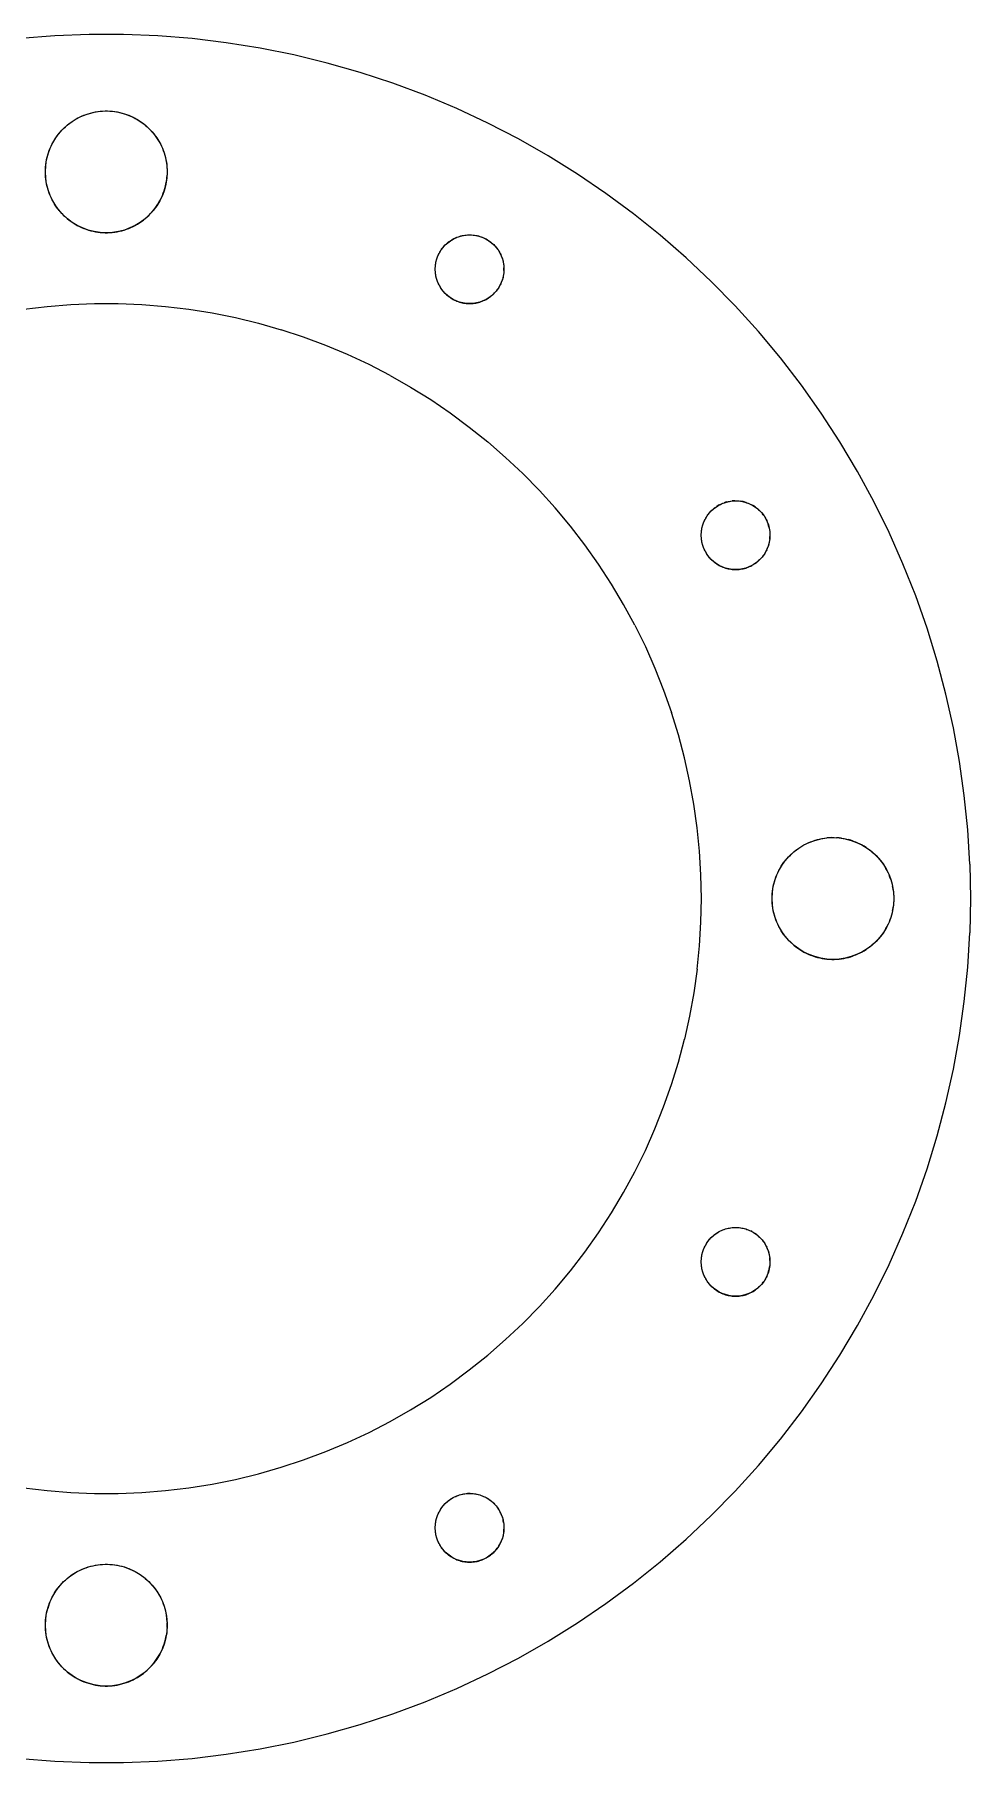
# Model space of a CAD drawing. Header units: millimetres. Extents: x -65 to 204, y -204 to 44.
# Drawn here: x -3.7 to 44, y -44 to 44 of the extents above; entities that cross this region are included whole.
import ezdxf

# ---------------------------------------------------------------- set-up
doc = ezdxf.new("R2010")
doc.units = ezdxf.units.MM
doc.layers.add('TOP_XY', color=7, linetype='Continuous')

msp = doc.modelspace()

# ---------------------------------------------------------------- linework, layer by layer
for centre, radius in [((0, 37), 3.1), ((18.5, 32.043), 1.75), ((32.043, 18.5), 1.75), ((37, 0), 3.1), ((32.043, -18.5), 1.75), ((18.5, -32.043), 1.75), ((0, -37), 3.1)]:
    msp.add_circle(centre, radius)
at = {"layer": 'TOP_XY'}
for p, q in [((-0.875, 43.991), (-2.623, 43.922)), ((0.875, 43.991), (-0.875, 43.991)), ((2.623, 43.922), (0.875, 43.991)), ((-2.623, 43.922), (-4.367, 43.783)), ((4.367, 43.783), (2.623, 43.922)), ((6.104, 43.574), (4.367, 43.783)), ((7.832, 43.297), (6.104, 43.574)), ((9.547, 42.952), (7.832, 43.297)), ((11.247, 42.538), (9.547, 42.952)), ((12.929, 42.057), (11.247, 42.538)), ((14.591, 41.51), (12.929, 42.057)), ((16.23, 40.897), (14.591, 41.51)), ((17.843, 40.22), (16.23, 40.897)), ((-1.792, 39.53), (-1.69, 39.599)), ((-1.69, 39.599), (-1.585, 39.664)), ((-1.585, 39.664), (-1.478, 39.725)), ((-1.478, 39.725), (-1.369, 39.781)), ((-1.369, 39.781), (-1.257, 39.834)), ((-1.257, 39.834), (-1.143, 39.881)), ((-1.143, 39.881), (-1.028, 39.925)), ((-1.028, 39.925), (-0.911, 39.963)), ((-0.911, 39.963), (-0.792, 39.997)), ((-0.792, 39.997), (-0.673, 40.026)), ((-0.673, 40.026), (-0.552, 40.05)), ((-0.552, 40.05), (-0.43, 40.07)), ((-0.43, 40.07), (-0.308, 40.085)), ((-0.308, 40.085), (-0.185, 40.094)), ((-0.185, 40.094), (-0.062, 40.099)), ((-0.062, 40.099), (0.062, 40.099)), ((0.062, 40.099), (0.185, 40.094)), ((0.185, 40.094), (0.308, 40.085)), ((0.308, 40.085), (0.43, 40.07)), ((0.43, 40.07), (0.552, 40.05)), ((0.552, 40.05), (0.673, 40.026)), ((0.673, 40.026), (0.792, 39.997)), ((0.792, 39.997), (0.911, 39.963)), ((0.911, 39.963), (1.028, 39.925)), ((1.028, 39.925), (1.143, 39.881)), ((1.143, 39.881), (1.257, 39.834)), ((1.257, 39.834), (1.369, 39.781)), ((1.369, 39.781), (1.478, 39.725)), ((1.478, 39.725), (1.585, 39.664)), ((1.585, 39.664), (1.69, 39.599)), ((1.69, 39.599), (1.792, 39.53)), ((19.428, 39.479), (17.843, 40.22)), ((-2.632, 38.638), (-2.565, 38.741)), ((-2.565, 38.741), (-2.493, 38.842)), ((-2.493, 38.842), (-2.418, 38.94)), ((-2.418, 38.94), (-2.339, 39.034)), ((-2.339, 39.034), (-2.256, 39.126)), ((-2.256, 39.126), (-2.17, 39.214)), ((-2.17, 39.214), (-2.08, 39.298)), ((-2.08, 39.298), (-1.987, 39.379)), ((-1.987, 39.379), (-1.891, 39.456)), ((-1.891, 39.456), (-1.792, 39.53)), ((1.792, 39.53), (1.891, 39.456)), ((1.891, 39.456), (1.987, 39.379)), ((1.987, 39.379), (2.08, 39.298)), ((2.08, 39.298), (2.17, 39.214)), ((2.17, 39.214), (2.256, 39.126)), ((2.256, 39.126), (2.339, 39.034)), ((2.339, 39.034), (2.418, 38.94)), ((2.418, 38.94), (2.493, 38.842)), ((2.493, 38.842), (2.565, 38.741)), ((2.565, 38.741), (2.632, 38.638)), ((20.982, 38.675), (19.428, 39.479)), ((-3.012, 37.733), (-2.981, 37.852)), ((-2.981, 37.852), (-2.944, 37.97)), ((-2.944, 37.97), (-2.904, 38.086)), ((-2.904, 38.086), (-2.858, 38.201)), ((-2.858, 38.201), (-2.808, 38.313)), ((-2.808, 38.313), (-2.754, 38.424)), ((-2.754, 38.424), (-2.695, 38.532)), ((-2.695, 38.532), (-2.632, 38.638)), ((2.632, 38.638), (2.695, 38.532)), ((2.695, 38.532), (2.754, 38.424)), ((2.754, 38.424), (2.808, 38.313)), ((2.808, 38.313), (2.858, 38.201)), ((2.858, 38.201), (2.904, 38.086)), ((2.904, 38.086), (2.944, 37.97)), ((2.944, 37.97), (2.981, 37.852)), ((2.981, 37.852), (3.012, 37.733)), ((22.503, 37.81), (20.982, 38.675)), ((-3.1, 37), (-3.098, 37.123)), ((-3.098, 36.877), (-3.1, 37)), ((-3.098, 37.123), (-3.09, 37.246)), ((-3.09, 37.246), (-3.078, 37.369)), ((-3.078, 37.369), (-3.061, 37.491)), ((-3.061, 37.491), (-3.039, 37.612)), ((-3.039, 37.612), (-3.012, 37.733)), ((3.012, 37.733), (3.039, 37.612)), ((3.039, 37.612), (3.061, 37.491)), ((3.061, 37.491), (3.078, 37.369)), ((3.078, 37.369), (3.09, 37.246)), ((3.09, 37.246), (3.098, 37.123)), ((3.098, 37.123), (3.1, 37)), ((3.1, 37), (3.098, 36.877)), ((23.989, 36.886), (22.503, 37.81)), ((-3.09, 36.754), (-3.098, 36.877)), ((-3.078, 36.631), (-3.09, 36.754)), ((-3.061, 36.509), (-3.078, 36.631)), ((-3.039, 36.388), (-3.061, 36.509)), ((-3.012, 36.267), (-3.039, 36.388)), ((-2.981, 36.148), (-3.012, 36.267)), ((-2.944, 36.03), (-2.981, 36.148)), ((2.944, 36.03), (2.981, 36.148)), ((2.981, 36.148), (3.012, 36.267)), ((3.012, 36.267), (3.039, 36.388)), ((3.039, 36.388), (3.061, 36.509)), ((3.061, 36.509), (3.078, 36.631)), ((3.078, 36.631), (3.09, 36.754)), ((3.098, 36.877), (3.09, 36.754)), ((25.436, 35.903), (23.989, 36.886)), ((-2.904, 35.914), (-2.944, 36.03)), ((-2.858, 35.799), (-2.904, 35.914)), ((-2.808, 35.687), (-2.858, 35.799)), ((-2.754, 35.576), (-2.808, 35.687)), ((-2.695, 35.468), (-2.754, 35.576)), ((-2.632, 35.362), (-2.695, 35.468)), ((-2.565, 35.259), (-2.632, 35.362)), ((-2.493, 35.158), (-2.565, 35.259)), ((2.493, 35.158), (2.565, 35.259)), ((2.565, 35.259), (2.632, 35.362)), ((2.632, 35.362), (2.695, 35.468)), ((2.695, 35.468), (2.754, 35.576)), ((2.754, 35.576), (2.808, 35.687)), ((2.808, 35.687), (2.858, 35.799)), ((2.858, 35.799), (2.904, 35.914)), ((2.904, 35.914), (2.944, 36.03)), ((26.843, 34.863), (25.436, 35.903)), ((-2.418, 35.06), (-2.493, 35.158)), ((-2.339, 34.966), (-2.418, 35.06)), ((-2.256, 34.874), (-2.339, 34.966)), ((-2.256, 34.874), (-2.17, 34.786)), ((-2.17, 34.786), (-2.08, 34.702)), ((-2.08, 34.702), (-1.987, 34.621)), ((-1.987, 34.621), (-1.891, 34.544)), ((-1.891, 34.544), (-1.792, 34.47)), ((-1.792, 34.47), (-1.69, 34.401)), ((-1.69, 34.401), (-1.585, 34.336)), ((-1.585, 34.336), (-1.478, 34.275)), ((1.478, 34.275), (1.585, 34.336)), ((1.585, 34.336), (1.69, 34.401)), ((1.69, 34.401), (1.792, 34.47)), ((1.792, 34.47), (1.891, 34.544)), ((1.891, 34.544), (1.987, 34.621)), ((1.987, 34.621), (2.08, 34.702)), ((2.08, 34.702), (2.17, 34.786)), ((2.17, 34.786), (2.256, 34.874)), ((2.256, 34.874), (2.339, 34.966)), ((2.339, 34.966), (2.418, 35.06)), ((2.418, 35.06), (2.493, 35.158)), ((28.208, 33.768), (26.843, 34.863)), ((-1.478, 34.275), (-1.369, 34.219)), ((-1.369, 34.219), (-1.257, 34.166)), ((-1.257, 34.166), (-1.143, 34.119)), ((-1.143, 34.119), (-1.028, 34.075)), ((-1.028, 34.075), (-0.911, 34.037)), ((-0.911, 34.037), (-0.792, 34.003)), ((-0.792, 34.003), (-0.673, 33.974)), ((-0.673, 33.974), (-0.552, 33.95)), ((-0.552, 33.95), (-0.43, 33.93)), ((-0.43, 33.93), (-0.308, 33.915)), ((-0.308, 33.915), (-0.185, 33.906)), ((-0.185, 33.906), (-0.062, 33.901)), ((-0.062, 33.901), (0.062, 33.901)), ((0.062, 33.901), (0.185, 33.906)), ((0.185, 33.906), (0.308, 33.915)), ((0.308, 33.915), (0.43, 33.93)), ((0.43, 33.93), (0.552, 33.95)), ((0.552, 33.95), (0.673, 33.974)), ((0.673, 33.974), (0.792, 34.003)), ((0.792, 34.003), (0.911, 34.037)), ((0.911, 34.037), (1.028, 34.075)), ((1.028, 34.075), (1.143, 34.119)), ((1.143, 34.119), (1.257, 34.166)), ((1.257, 34.166), (1.369, 34.219)), ((1.369, 34.219), (1.478, 34.275)), ((17.432, 33.43), (17.488, 33.471)), ((17.488, 33.471), (17.546, 33.51)), ((17.546, 33.51), (17.605, 33.547)), ((17.605, 33.547), (17.665, 33.581)), ((17.665, 33.581), (17.727, 33.613)), ((17.727, 33.613), (17.79, 33.643)), ((17.79, 33.643), (17.854, 33.67)), ((17.854, 33.67), (17.92, 33.694)), ((17.92, 33.694), (17.986, 33.716)), ((17.986, 33.716), (18.053, 33.735)), ((18.053, 33.735), (18.12, 33.751)), ((18.12, 33.751), (18.189, 33.765)), ((18.189, 33.765), (18.257, 33.776)), ((18.257, 33.776), (18.326, 33.784)), ((18.326, 33.784), (18.396, 33.79)), ((18.396, 33.79), (18.465, 33.793)), ((18.465, 33.793), (18.535, 33.793)), ((18.535, 33.793), (18.604, 33.79)), ((18.604, 33.79), (18.674, 33.784)), ((18.674, 33.784), (18.743, 33.776)), ((18.743, 33.776), (18.811, 33.765)), ((18.811, 33.765), (18.88, 33.751)), ((18.88, 33.751), (18.947, 33.735)), ((18.947, 33.735), (19.014, 33.716)), ((19.014, 33.716), (19.08, 33.694)), ((19.08, 33.694), (19.146, 33.67)), ((19.146, 33.67), (19.21, 33.643)), ((19.21, 33.643), (19.273, 33.613)), ((19.273, 33.613), (19.335, 33.581)), ((19.335, 33.581), (19.395, 33.547)), ((19.395, 33.547), (19.454, 33.51)), ((19.454, 33.51), (19.512, 33.471)), ((19.512, 33.471), (19.568, 33.43)), ((29.528, 32.62), (28.208, 33.768)), ((16.817, 32.524), (16.838, 32.59)), ((16.838, 32.59), (16.861, 32.656)), ((16.861, 32.656), (16.887, 32.721)), ((16.887, 32.721), (16.915, 32.784)), ((16.915, 32.784), (16.946, 32.847)), ((16.946, 32.847), (16.979, 32.908)), ((16.979, 32.908), (17.014, 32.968)), ((17.014, 32.968), (17.052, 33.026)), ((17.052, 33.026), (17.092, 33.083)), ((17.092, 33.083), (17.135, 33.138)), ((17.135, 33.138), (17.18, 33.191)), ((17.18, 33.191), (17.226, 33.243)), ((17.226, 33.243), (17.275, 33.293)), ((17.275, 33.293), (17.326, 33.34)), ((17.326, 33.34), (17.378, 33.386)), ((17.378, 33.386), (17.432, 33.43)), ((19.568, 33.43), (19.622, 33.386)), ((19.622, 33.386), (19.674, 33.34)), ((19.674, 33.34), (19.725, 33.293)), ((19.725, 33.293), (19.774, 33.243)), ((19.774, 33.243), (19.82, 33.191)), ((19.82, 33.191), (19.865, 33.138)), ((19.865, 33.138), (19.908, 33.083)), ((19.908, 33.083), (19.948, 33.026)), ((19.948, 33.026), (19.986, 32.968)), ((19.986, 32.968), (20.021, 32.908)), ((20.021, 32.908), (20.054, 32.847)), ((20.054, 32.847), (20.085, 32.784)), ((20.085, 32.784), (20.113, 32.721)), ((20.113, 32.721), (20.139, 32.656)), ((20.139, 32.656), (20.162, 32.59)), ((20.162, 32.59), (20.183, 32.524)), ((30.802, 31.42), (29.528, 32.62)), ((16.75, 32.043), (16.751, 32.113)), ((16.751, 31.973), (16.75, 32.043)), ((16.751, 32.113), (16.756, 32.182)), ((16.756, 31.904), (16.751, 31.973)), ((16.756, 32.182), (16.762, 32.251)), ((16.762, 31.835), (16.756, 31.904)), ((16.762, 32.251), (16.772, 32.32)), ((16.772, 31.766), (16.762, 31.835)), ((16.772, 32.32), (16.784, 32.389)), ((16.784, 31.697), (16.772, 31.766)), ((16.784, 32.389), (16.8, 32.457)), ((16.8, 31.629), (16.784, 31.697)), ((16.8, 32.457), (16.817, 32.524)), ((20.183, 32.524), (20.2, 32.457)), ((20.2, 32.457), (20.216, 32.389)), ((20.216, 31.697), (20.2, 31.629)), ((20.216, 32.389), (20.228, 32.32)), ((20.228, 31.766), (20.216, 31.697)), ((20.228, 32.32), (20.238, 32.251)), ((20.238, 31.835), (20.228, 31.766)), ((20.238, 32.251), (20.244, 32.182)), ((20.244, 31.904), (20.238, 31.835)), ((20.244, 32.182), (20.249, 32.113)), ((20.249, 31.973), (20.244, 31.904)), ((20.25, 32.043), (20.249, 32.113)), ((20.249, 31.973), (20.25, 32.043)), ((16.817, 31.562), (16.8, 31.629)), ((16.838, 31.496), (16.817, 31.562)), ((16.861, 31.43), (16.838, 31.496)), ((16.887, 31.365), (16.861, 31.43)), ((16.915, 31.302), (16.887, 31.365)), ((16.946, 31.239), (16.915, 31.302)), ((16.979, 31.178), (16.946, 31.239)), ((17.014, 31.118), (16.979, 31.178)), ((17.052, 31.06), (17.014, 31.118)), ((17.092, 31.003), (17.052, 31.06)), ((17.135, 30.948), (17.092, 31.003)), ((17.18, 30.895), (17.135, 30.948)), ((17.226, 30.843), (17.18, 30.895)), ((17.226, 30.843), (17.275, 30.793)), ((19.725, 30.793), (19.774, 30.843)), ((19.774, 30.843), (19.82, 30.895)), ((19.82, 30.895), (19.865, 30.948)), ((19.865, 30.948), (19.908, 31.003)), ((19.908, 31.003), (19.948, 31.06)), ((19.986, 31.118), (19.948, 31.06)), ((20.021, 31.178), (19.986, 31.118)), ((20.054, 31.239), (20.021, 31.178)), ((20.085, 31.302), (20.054, 31.239)), ((20.113, 31.365), (20.085, 31.302)), ((20.139, 31.43), (20.113, 31.365)), ((20.162, 31.496), (20.139, 31.43)), ((20.183, 31.562), (20.162, 31.496)), ((20.2, 31.629), (20.183, 31.562)), ((32.027, 30.171), (30.802, 31.42)), ((-4.204, 30.007), (-3.007, 30.15)), ((-3.007, 30.15), (-1.806, 30.246)), ((-1.806, 30.246), (-0.602, 30.294)), ((-0.602, 30.294), (0.602, 30.294)), ((0.602, 30.294), (1.806, 30.246)), ((1.806, 30.246), (3.007, 30.15)), ((3.007, 30.15), (4.204, 30.007)), ((4.204, 30.007), (5.393, 29.816)), ((17.275, 30.793), (17.326, 30.746)), ((17.326, 30.746), (17.378, 30.7)), ((17.378, 30.7), (17.432, 30.656)), ((17.432, 30.656), (17.488, 30.615)), ((17.488, 30.615), (17.546, 30.576)), ((17.546, 30.576), (17.605, 30.539)), ((17.605, 30.539), (17.665, 30.505)), ((17.665, 30.505), (17.727, 30.473)), ((17.727, 30.473), (17.79, 30.443)), ((17.79, 30.443), (17.854, 30.416)), ((17.854, 30.416), (17.92, 30.392)), ((17.92, 30.392), (17.986, 30.37)), ((17.986, 30.37), (18.053, 30.351)), ((18.053, 30.351), (18.12, 30.335)), ((18.12, 30.335), (18.189, 30.321)), ((18.189, 30.321), (18.257, 30.31)), ((18.257, 30.31), (18.326, 30.302)), ((18.326, 30.302), (18.396, 30.296)), ((18.396, 30.296), (18.465, 30.293)), ((18.465, 30.293), (18.535, 30.293)), ((18.535, 30.293), (18.604, 30.296)), ((18.604, 30.296), (18.674, 30.302)), ((18.674, 30.302), (18.743, 30.31)), ((18.743, 30.31), (18.811, 30.321)), ((18.811, 30.321), (18.88, 30.335)), ((18.88, 30.335), (18.947, 30.351)), ((18.947, 30.351), (19.014, 30.37)), ((19.014, 30.37), (19.08, 30.392)), ((19.08, 30.392), (19.146, 30.416)), ((19.146, 30.416), (19.21, 30.443)), ((19.21, 30.443), (19.273, 30.473)), ((19.273, 30.473), (19.335, 30.505)), ((19.335, 30.505), (19.395, 30.539)), ((19.395, 30.539), (19.454, 30.576)), ((19.454, 30.576), (19.512, 30.615)), ((19.512, 30.615), (19.568, 30.656)), ((19.568, 30.656), (19.622, 30.7)), ((19.622, 30.7), (19.674, 30.746)), ((19.674, 30.746), (19.725, 30.793)), ((33.201, 28.874), (32.027, 30.171)), ((5.393, 29.816), (6.574, 29.578)), ((6.574, 29.578), (7.745, 29.293)), ((7.745, 29.293), (8.904, 28.962)), ((10.048, 28.585), (8.904, 28.962)), ((11.177, 28.163), (10.048, 28.585)), ((12.287, 27.697), (11.177, 28.163)), ((34.323, 27.531), (33.201, 28.874)), ((13.379, 27.186), (12.287, 27.697)), ((35.39, 26.145), (34.323, 27.531)), ((14.449, 26.633), (13.379, 27.186)), ((14.449, 26.633), (15.496, 26.037)), ((15.496, 26.037), (16.519, 25.401)), ((36.401, 24.717), (35.39, 26.145)), ((16.519, 25.401), (17.516, 24.724)), ((17.516, 24.724), (18.485, 24.008)), ((37.355, 23.25), (36.401, 24.717)), ((18.485, 24.008), (19.425, 23.254)), ((19.425, 23.254), (20.334, 22.463)), ((38.25, 21.747), (37.355, 23.25)), ((20.334, 22.463), (21.211, 21.637)), ((22.055, 20.777), (21.211, 21.637)), ((39.084, 20.209), (38.25, 21.747)), ((22.863, 19.884), (22.055, 20.777)), ((31.8, 20.233), (31.869, 20.241)), ((31.939, 20.247), (31.869, 20.241)), ((32.008, 20.25), (31.939, 20.247)), ((32.008, 20.25), (32.078, 20.25)), ((32.078, 20.25), (32.147, 20.247)), ((32.147, 20.247), (32.217, 20.241)), ((32.217, 20.241), (32.286, 20.233)), ((23.636, 18.959), (22.863, 19.884)), ((30.488, 19.304), (30.522, 19.365)), ((30.522, 19.365), (30.557, 19.425)), ((30.557, 19.425), (30.595, 19.483)), ((30.595, 19.483), (30.635, 19.54)), ((30.635, 19.54), (30.678, 19.595)), ((30.678, 19.595), (30.722, 19.648)), ((30.722, 19.648), (30.769, 19.7)), ((30.769, 19.7), (30.818, 19.75)), ((30.818, 19.75), (30.869, 19.797)), ((30.869, 19.797), (30.921, 19.843)), ((30.921, 19.843), (30.975, 19.887)), ((30.975, 19.887), (31.031, 19.928)), ((31.031, 19.928), (31.089, 19.967)), ((31.148, 20.004), (31.089, 19.967)), ((31.208, 20.038), (31.148, 20.004)), ((31.208, 20.038), (31.27, 20.07)), ((31.27, 20.07), (31.333, 20.1)), ((31.333, 20.1), (31.397, 20.127)), ((31.397, 20.127), (31.463, 20.151)), ((31.529, 20.173), (31.463, 20.151)), ((31.596, 20.192), (31.529, 20.173)), ((31.596, 20.192), (31.663, 20.208)), ((31.663, 20.208), (31.731, 20.222)), ((31.731, 20.222), (31.8, 20.233)), ((32.354, 20.222), (32.286, 20.233)), ((32.423, 20.208), (32.354, 20.222)), ((32.49, 20.192), (32.423, 20.208)), ((32.49, 20.192), (32.557, 20.173)), ((32.557, 20.173), (32.623, 20.151)), ((32.623, 20.151), (32.688, 20.127)), ((32.688, 20.127), (32.753, 20.1)), ((32.753, 20.1), (32.816, 20.07)), ((32.816, 20.07), (32.877, 20.038)), ((32.877, 20.038), (32.938, 20.004)), ((32.997, 19.967), (32.938, 20.004)), ((33.055, 19.928), (32.997, 19.967)), ((33.055, 19.928), (33.111, 19.887)), ((33.111, 19.887), (33.165, 19.843)), ((33.165, 19.843), (33.217, 19.797)), ((33.217, 19.797), (33.268, 19.75)), ((33.268, 19.75), (33.317, 19.7)), ((33.317, 19.7), (33.363, 19.648)), ((33.363, 19.648), (33.408, 19.595)), ((33.45, 19.54), (33.408, 19.595)), ((33.491, 19.483), (33.45, 19.54)), ((33.491, 19.483), (33.529, 19.425)), ((33.529, 19.425), (33.564, 19.365)), ((33.564, 19.365), (33.597, 19.304)), ((39.857, 18.639), (39.084, 20.209)), ((24.371, 18.004), (23.636, 18.959)), ((30.293, 18.5), (30.294, 18.57)), ((30.294, 18.43), (30.293, 18.5)), ((30.294, 18.57), (30.298, 18.639)), ((30.298, 18.639), (30.305, 18.708)), ((30.305, 18.708), (30.315, 18.777)), ((30.315, 18.777), (30.327, 18.846)), ((30.327, 18.846), (30.343, 18.914)), ((30.343, 18.914), (30.36, 18.981)), ((30.36, 18.981), (30.381, 19.047)), ((30.381, 19.047), (30.404, 19.113)), ((30.404, 19.113), (30.43, 19.178)), ((30.43, 19.178), (30.458, 19.241)), ((30.458, 19.241), (30.488, 19.304)), ((33.597, 19.304), (33.628, 19.241)), ((33.628, 19.241), (33.656, 19.178)), ((33.656, 19.178), (33.682, 19.113)), ((33.682, 19.113), (33.705, 19.047)), ((33.726, 18.981), (33.705, 19.047)), ((33.743, 18.914), (33.726, 18.981)), ((33.743, 18.914), (33.758, 18.846)), ((33.758, 18.846), (33.771, 18.777)), ((33.771, 18.777), (33.781, 18.708)), ((33.781, 18.708), (33.787, 18.639)), ((33.787, 18.639), (33.792, 18.57)), ((33.792, 18.57), (33.793, 18.5)), ((33.793, 18.5), (33.792, 18.43)), ((40.566, 17.04), (39.857, 18.639)), ((25.067, 17.021), (24.371, 18.004)), ((30.298, 18.361), (30.294, 18.43)), ((30.305, 18.292), (30.298, 18.361)), ((30.315, 18.223), (30.305, 18.292)), ((30.327, 18.154), (30.315, 18.223)), ((30.343, 18.086), (30.327, 18.154)), ((30.36, 18.019), (30.343, 18.086)), ((30.381, 17.953), (30.36, 18.019)), ((30.404, 17.887), (30.381, 17.953)), ((30.43, 17.822), (30.404, 17.887)), ((30.458, 17.759), (30.43, 17.822)), ((30.488, 17.696), (30.458, 17.759)), ((30.522, 17.635), (30.488, 17.696)), ((30.557, 17.575), (30.522, 17.635)), ((33.564, 17.635), (33.529, 17.575)), ((33.597, 17.696), (33.564, 17.635)), ((33.628, 17.759), (33.597, 17.696)), ((33.628, 17.759), (33.656, 17.822)), ((33.656, 17.822), (33.682, 17.887)), ((33.705, 17.953), (33.682, 17.887)), ((33.726, 18.019), (33.705, 17.953)), ((33.743, 18.086), (33.726, 18.019)), ((33.758, 18.154), (33.743, 18.086)), ((33.771, 18.223), (33.758, 18.154)), ((33.781, 18.292), (33.771, 18.223)), ((33.781, 18.292), (33.787, 18.361)), ((33.787, 18.361), (33.792, 18.43)), ((25.724, 16.011), (25.067, 17.021)), ((30.595, 17.517), (30.557, 17.575)), ((30.635, 17.46), (30.595, 17.517)), ((30.678, 17.405), (30.635, 17.46)), ((30.722, 17.352), (30.678, 17.405)), ((30.769, 17.3), (30.722, 17.352)), ((30.769, 17.3), (30.818, 17.25)), ((30.818, 17.25), (30.869, 17.203)), ((30.869, 17.203), (30.921, 17.157)), ((30.921, 17.157), (30.975, 17.113)), ((30.975, 17.113), (31.031, 17.072)), ((31.031, 17.072), (31.089, 17.033)), ((31.089, 17.033), (31.148, 16.996)), ((31.148, 16.996), (31.208, 16.962)), ((31.208, 16.962), (31.27, 16.93)), ((31.27, 16.93), (31.333, 16.9)), ((31.333, 16.9), (31.397, 16.873)), ((31.397, 16.873), (31.463, 16.849)), ((31.463, 16.849), (31.529, 16.827)), ((31.529, 16.827), (31.596, 16.808)), ((31.596, 16.808), (31.663, 16.792)), ((31.663, 16.792), (31.731, 16.778)), ((31.731, 16.778), (31.8, 16.767)), ((31.8, 16.767), (31.869, 16.759)), ((31.869, 16.759), (31.939, 16.753)), ((31.939, 16.753), (32.008, 16.75)), ((32.008, 16.75), (32.078, 16.75)), ((32.078, 16.75), (32.147, 16.753)), ((32.147, 16.753), (32.217, 16.759)), ((32.217, 16.759), (32.286, 16.767)), ((32.286, 16.767), (32.354, 16.778)), ((32.354, 16.778), (32.423, 16.792)), ((32.423, 16.792), (32.49, 16.808)), ((32.49, 16.808), (32.557, 16.827)), ((32.557, 16.827), (32.623, 16.849)), ((32.623, 16.849), (32.688, 16.873)), ((32.688, 16.873), (32.753, 16.9)), ((32.753, 16.9), (32.816, 16.93)), ((32.816, 16.93), (32.877, 16.962)), ((32.938, 16.996), (32.877, 16.962)), ((32.997, 17.033), (32.938, 16.996)), ((33.055, 17.072), (32.997, 17.033)), ((33.055, 17.072), (33.111, 17.113)), ((33.111, 17.113), (33.165, 17.157)), ((33.165, 17.157), (33.217, 17.203)), ((33.268, 17.25), (33.217, 17.203)), ((33.317, 17.3), (33.268, 17.25)), ((33.363, 17.352), (33.317, 17.3)), ((33.363, 17.352), (33.408, 17.405)), ((33.408, 17.405), (33.45, 17.46)), ((33.491, 17.517), (33.45, 17.46)), ((33.529, 17.575), (33.491, 17.517)), ((41.212, 15.414), (40.566, 17.04)), ((26.34, 14.976), (25.724, 16.011)), ((26.915, 13.917), (26.34, 14.976)), ((41.792, 13.763), (41.212, 15.414)), ((26.915, 13.917), (27.447, 12.836)), ((42.306, 12.091), (41.792, 13.763)), ((27.447, 12.836), (27.936, 11.734)), ((27.936, 11.734), (28.38, 10.614)), ((42.753, 10.399), (42.306, 12.091)), ((28.38, 10.614), (28.78, 9.478)), ((43.133, 8.691), (42.753, 10.399)), ((29.134, 8.326), (28.78, 9.478)), ((29.442, 7.161), (29.134, 8.326)), ((43.445, 6.97), (43.133, 8.691)), ((29.703, 5.985), (29.442, 7.161)), ((43.687, 5.237), (43.445, 6.97)), ((29.917, 4.799), (29.703, 5.985)), ((30.085, 3.606), (29.917, 4.799)), ((43.861, 3.496), (43.687, 5.237)), ((30.204, 2.407), (30.085, 3.606)), ((35.31, 2.599), (35.415, 2.664)), ((35.415, 2.664), (35.522, 2.725)), ((35.522, 2.725), (35.631, 2.781)), ((35.631, 2.781), (35.743, 2.834)), ((35.743, 2.834), (35.857, 2.881)), ((35.857, 2.881), (35.972, 2.925)), ((35.972, 2.925), (36.089, 2.963)), ((36.089, 2.963), (36.208, 2.997)), ((36.208, 2.997), (36.327, 3.026)), ((36.327, 3.026), (36.448, 3.05)), ((36.448, 3.05), (36.57, 3.07)), ((36.57, 3.07), (36.692, 3.085)), ((36.815, 3.094), (36.692, 3.085)), ((36.938, 3.099), (36.815, 3.094)), ((36.938, 3.099), (37.062, 3.099)), ((37.062, 3.099), (37.185, 3.094)), ((37.308, 3.085), (37.185, 3.094)), ((37.43, 3.07), (37.308, 3.085)), ((37.43, 3.07), (37.552, 3.05)), ((37.552, 3.05), (37.673, 3.026)), ((37.673, 3.026), (37.792, 2.997)), ((37.911, 2.963), (37.792, 2.997)), ((38.028, 2.925), (37.911, 2.963)), ((38.028, 2.925), (38.143, 2.881)), ((38.143, 2.881), (38.257, 2.834)), ((38.257, 2.834), (38.369, 2.781)), ((38.369, 2.781), (38.478, 2.725)), ((38.585, 2.664), (38.478, 2.725)), ((38.69, 2.599), (38.585, 2.664)), ((43.965, 1.749), (43.861, 3.496)), ((30.276, 1.205), (30.204, 2.407)), ((34.435, 1.741), (34.507, 1.842)), ((34.507, 1.842), (34.582, 1.94)), ((34.582, 1.94), (34.661, 2.034)), ((34.661, 2.034), (34.744, 2.126)), ((34.744, 2.126), (34.83, 2.214)), ((34.83, 2.214), (34.92, 2.298)), ((34.92, 2.298), (35.013, 2.379)), ((35.013, 2.379), (35.109, 2.456)), ((35.109, 2.456), (35.208, 2.53)), ((35.208, 2.53), (35.31, 2.599)), ((38.69, 2.599), (38.792, 2.53)), ((38.792, 2.53), (38.891, 2.456)), ((38.891, 2.456), (38.987, 2.379)), ((38.987, 2.379), (39.08, 2.298)), ((39.17, 2.214), (39.08, 2.298)), ((39.256, 2.126), (39.17, 2.214)), ((39.256, 2.126), (39.339, 2.034)), ((39.339, 2.034), (39.418, 1.94)), ((39.418, 1.94), (39.493, 1.842)), ((39.493, 1.842), (39.565, 1.741)), ((30.3, 0), (30.276, 1.205)), ((34.019, 0.852), (34.056, 0.97)), ((34.056, 0.97), (34.096, 1.086)), ((34.096, 1.086), (34.142, 1.201)), ((34.142, 1.201), (34.192, 1.313)), ((34.192, 1.313), (34.246, 1.424)), ((34.246, 1.424), (34.305, 1.532)), ((34.305, 1.532), (34.368, 1.638)), ((34.368, 1.638), (34.435, 1.741)), ((39.565, 1.741), (39.632, 1.638)), ((39.632, 1.638), (39.695, 1.532)), ((39.754, 1.424), (39.695, 1.532)), ((39.808, 1.313), (39.754, 1.424)), ((39.808, 1.313), (39.858, 1.201)), ((39.904, 1.086), (39.858, 1.201)), ((39.944, 0.97), (39.904, 1.086)), ((39.944, 0.97), (39.981, 0.852)), ((43.965, 1.749), (44, 0)), ((33.9, 0), (33.902, 0.123)), ((33.902, -0.123), (33.9, 0)), ((33.902, 0.123), (33.91, 0.246)), ((33.91, 0.246), (33.922, 0.369)), ((33.922, 0.369), (33.939, 0.491)), ((33.939, 0.491), (33.961, 0.612)), ((33.961, 0.612), (33.988, 0.733)), ((33.988, 0.733), (34.019, 0.852)), ((39.981, 0.852), (40.012, 0.733)), ((40.012, 0.733), (40.039, 0.612)), ((40.061, 0.491), (40.039, 0.612)), ((40.078, 0.369), (40.061, 0.491)), ((40.078, 0.369), (40.09, 0.246)), ((40.09, 0.246), (40.098, 0.123)), ((40.098, 0.123), (40.1, 0)), ((40.1, 0), (40.098, -0.123)), ((44, 0), (43.965, -1.749)), ((30.276, -1.205), (30.3, 0)), ((33.91, -0.246), (33.902, -0.123)), ((33.922, -0.369), (33.91, -0.246)), ((33.939, -0.491), (33.922, -0.369)), ((33.961, -0.612), (33.939, -0.491)), ((33.988, -0.733), (33.961, -0.612)), ((34.019, -0.852), (33.988, -0.733)), ((34.056, -0.97), (34.019, -0.852)), ((39.981, -0.852), (39.944, -0.97)), ((40.012, -0.733), (39.981, -0.852)), ((40.039, -0.612), (40.012, -0.733)), ((40.039, -0.612), (40.061, -0.491)), ((40.061, -0.491), (40.078, -0.369)), ((40.09, -0.246), (40.078, -0.369)), ((40.098, -0.123), (40.09, -0.246)), ((30.204, -2.407), (30.276, -1.205)), ((34.096, -1.086), (34.056, -0.97)), ((34.142, -1.201), (34.096, -1.086)), ((34.192, -1.313), (34.142, -1.201)), ((34.246, -1.424), (34.192, -1.313)), ((34.305, -1.532), (34.246, -1.424)), ((34.368, -1.638), (34.305, -1.532)), ((34.435, -1.741), (34.368, -1.638)), ((34.507, -1.842), (34.435, -1.741)), ((39.565, -1.741), (39.493, -1.842)), ((39.632, -1.638), (39.565, -1.741)), ((39.695, -1.532), (39.632, -1.638)), ((39.695, -1.532), (39.754, -1.424)), ((39.754, -1.424), (39.808, -1.313)), ((39.858, -1.201), (39.808, -1.313)), ((39.904, -1.086), (39.858, -1.201)), ((39.944, -0.97), (39.904, -1.086)), ((43.861, -3.496), (43.965, -1.749)), ((30.085, -3.606), (30.204, -2.407)), ((34.582, -1.94), (34.507, -1.842)), ((34.661, -2.034), (34.582, -1.94)), ((34.744, -2.126), (34.661, -2.034)), ((34.744, -2.126), (34.83, -2.214)), ((34.83, -2.214), (34.92, -2.298)), ((34.92, -2.298), (35.013, -2.379)), ((35.013, -2.379), (35.109, -2.456)), ((35.109, -2.456), (35.208, -2.53)), ((35.208, -2.53), (35.31, -2.599)), ((35.31, -2.599), (35.415, -2.664)), ((38.585, -2.664), (38.69, -2.599)), ((38.792, -2.53), (38.69, -2.599)), ((38.891, -2.456), (38.792, -2.53)), ((38.987, -2.379), (38.891, -2.456)), ((39.08, -2.298), (38.987, -2.379)), ((39.08, -2.298), (39.17, -2.214)), ((39.17, -2.214), (39.256, -2.126)), ((39.339, -2.034), (39.256, -2.126)), ((39.418, -1.94), (39.339, -2.034)), ((39.493, -1.842), (39.418, -1.94)), ((35.415, -2.664), (35.522, -2.725)), ((35.522, -2.725), (35.631, -2.781)), ((35.631, -2.781), (35.743, -2.834)), ((35.743, -2.834), (35.857, -2.881)), ((35.857, -2.881), (35.972, -2.925)), ((35.972, -2.925), (36.089, -2.963)), ((36.089, -2.963), (36.208, -2.997)), ((36.208, -2.997), (36.327, -3.026)), ((36.327, -3.026), (36.448, -3.05)), ((36.448, -3.05), (36.57, -3.07)), ((36.57, -3.07), (36.692, -3.085)), ((36.692, -3.085), (36.815, -3.094)), ((36.815, -3.094), (36.938, -3.099)), ((36.938, -3.099), (37.062, -3.099)), ((37.062, -3.099), (37.185, -3.094)), ((37.185, -3.094), (37.308, -3.085)), ((37.308, -3.085), (37.43, -3.07)), ((37.43, -3.07), (37.552, -3.05)), ((37.552, -3.05), (37.673, -3.026)), ((37.673, -3.026), (37.792, -2.997)), ((37.792, -2.997), (37.911, -2.963)), ((37.911, -2.963), (38.028, -2.925)), ((38.143, -2.881), (38.028, -2.925)), ((38.257, -2.834), (38.143, -2.881)), ((38.369, -2.781), (38.257, -2.834)), ((38.478, -2.725), (38.369, -2.781)), ((38.478, -2.725), (38.585, -2.664)), ((43.687, -5.237), (43.861, -3.496)), ((30.085, -3.606), (29.917, -4.799)), ((29.917, -4.799), (29.703, -5.985)), ((43.445, -6.97), (43.687, -5.237)), ((29.703, -5.985), (29.442, -7.161)), ((43.133, -8.691), (43.445, -6.97)), ((29.134, -8.326), (29.442, -7.161)), ((28.78, -9.478), (29.134, -8.326)), ((42.753, -10.399), (43.133, -8.691)), ((28.38, -10.614), (28.78, -9.478)), ((42.306, -12.091), (42.753, -10.399)), ((27.936, -11.734), (28.38, -10.614)), ((27.447, -12.836), (27.936, -11.734)), ((41.792, -13.763), (42.306, -12.091)), ((26.915, -13.917), (27.447, -12.836)), ((26.34, -14.976), (26.915, -13.917)), ((41.212, -15.414), (41.792, -13.763)), ((25.724, -16.011), (26.34, -14.976)), ((40.566, -17.04), (41.212, -15.414)), ((25.067, -17.021), (25.724, -16.011)), ((24.371, -18.004), (25.067, -17.021)), ((30.522, -17.635), (30.557, -17.575)), ((30.557, -17.575), (30.595, -17.517)), ((30.595, -17.517), (30.635, -17.46)), ((30.635, -17.46), (30.678, -17.405)), ((30.678, -17.405), (30.722, -17.352)), ((30.722, -17.352), (30.769, -17.3)), ((30.769, -17.3), (30.818, -17.25)), ((30.818, -17.25), (30.869, -17.203)), ((30.869, -17.203), (30.921, -17.157)), ((30.921, -17.157), (30.975, -17.113)), ((30.975, -17.113), (31.031, -17.072)), ((31.031, -17.072), (31.089, -17.033)), ((31.089, -17.033), (31.148, -16.996)), ((31.148, -16.996), (31.208, -16.962)), ((31.208, -16.962), (31.27, -16.93)), ((31.27, -16.93), (31.333, -16.9)), ((31.333, -16.9), (31.397, -16.873)), ((31.397, -16.873), (31.463, -16.849)), ((31.463, -16.849), (31.529, -16.827)), ((31.529, -16.827), (31.596, -16.808)), ((31.596, -16.808), (31.663, -16.792)), ((31.663, -16.792), (31.731, -16.778)), ((31.731, -16.778), (31.8, -16.767)), ((31.8, -16.767), (31.869, -16.759)), ((31.869, -16.759), (31.939, -16.753)), ((31.939, -16.753), (32.008, -16.75)), ((32.008, -16.75), (32.078, -16.75)), ((32.078, -16.75), (32.147, -16.753)), ((32.147, -16.753), (32.217, -16.759)), ((32.217, -16.759), (32.286, -16.767)), ((32.286, -16.767), (32.354, -16.778)), ((32.354, -16.778), (32.423, -16.792)), ((32.423, -16.792), (32.49, -16.808)), ((32.49, -16.808), (32.557, -16.827)), ((32.557, -16.827), (32.623, -16.849)), ((32.623, -16.849), (32.688, -16.873)), ((32.688, -16.873), (32.753, -16.9)), ((32.753, -16.9), (32.816, -16.93)), ((32.877, -16.962), (32.816, -16.93)), ((32.877, -16.962), (32.938, -16.996)), ((32.938, -16.996), (32.997, -17.033)), ((32.997, -17.033), (33.055, -17.072)), ((33.111, -17.113), (33.055, -17.072)), ((33.165, -17.157), (33.111, -17.113)), ((33.165, -17.157), (33.217, -17.203)), ((33.217, -17.203), (33.268, -17.25)), ((33.268, -17.25), (33.317, -17.3)), ((33.317, -17.3), (33.363, -17.352)), ((33.408, -17.405), (33.363, -17.352)), ((33.45, -17.46), (33.408, -17.405)), ((33.45, -17.46), (33.491, -17.517)), ((33.491, -17.517), (33.529, -17.575)), ((33.529, -17.575), (33.564, -17.635)), ((39.857, -18.639), (40.566, -17.04)), ((23.636, -18.959), (24.371, -18.004)), ((30.293, -18.5), (30.294, -18.43)), ((30.294, -18.43), (30.298, -18.361)), ((30.298, -18.361), (30.305, -18.292)), ((30.305, -18.292), (30.315, -18.223)), ((30.315, -18.223), (30.327, -18.154)), ((30.327, -18.154), (30.343, -18.086)), ((30.343, -18.086), (30.36, -18.019)), ((30.36, -18.019), (30.381, -17.953)), ((30.381, -17.953), (30.404, -17.887)), ((30.404, -17.887), (30.43, -17.822)), ((30.43, -17.822), (30.458, -17.759)), ((30.458, -17.759), (30.488, -17.696)), ((30.488, -17.696), (30.522, -17.635)), ((33.564, -17.635), (33.597, -17.696)), ((33.597, -17.696), (33.628, -17.759)), ((33.656, -17.822), (33.628, -17.759)), ((33.682, -17.887), (33.656, -17.822)), ((33.682, -17.887), (33.705, -17.953)), ((33.705, -17.953), (33.726, -18.019)), ((33.726, -18.019), (33.743, -18.086)), ((33.743, -18.086), (33.758, -18.154)), ((33.758, -18.154), (33.771, -18.223)), ((33.771, -18.223), (33.781, -18.292)), ((33.787, -18.361), (33.781, -18.292)), ((33.792, -18.43), (33.787, -18.361)), ((33.792, -18.43), (33.793, -18.5)), ((22.863, -19.884), (23.636, -18.959)), ((30.294, -18.57), (30.293, -18.5)), ((30.298, -18.639), (30.294, -18.57)), ((30.305, -18.708), (30.298, -18.639)), ((30.315, -18.777), (30.305, -18.708)), ((30.327, -18.846), (30.315, -18.777)), ((30.343, -18.914), (30.327, -18.846)), ((30.36, -18.981), (30.343, -18.914)), ((30.381, -19.047), (30.36, -18.981)), ((30.404, -19.113), (30.381, -19.047)), ((30.43, -19.178), (30.404, -19.113)), ((30.458, -19.241), (30.43, -19.178)), ((30.488, -19.304), (30.458, -19.241)), ((30.522, -19.365), (30.488, -19.304)), ((33.597, -19.304), (33.564, -19.365)), ((33.628, -19.241), (33.597, -19.304)), ((33.656, -19.178), (33.628, -19.241)), ((33.682, -19.113), (33.656, -19.178)), ((33.705, -19.047), (33.682, -19.113)), ((33.705, -19.047), (33.726, -18.981)), ((33.726, -18.981), (33.743, -18.914)), ((33.758, -18.846), (33.743, -18.914)), ((33.758, -18.846), (33.771, -18.777)), ((33.771, -18.777), (33.781, -18.708)), ((33.787, -18.639), (33.781, -18.708)), ((33.792, -18.57), (33.787, -18.639)), ((33.793, -18.5), (33.792, -18.57)), ((39.084, -20.209), (39.857, -18.639)), ((22.055, -20.777), (22.863, -19.884)), ((30.557, -19.425), (30.522, -19.365)), ((30.595, -19.483), (30.557, -19.425)), ((30.635, -19.54), (30.595, -19.483)), ((30.678, -19.595), (30.635, -19.54)), ((30.722, -19.648), (30.678, -19.595)), ((30.769, -19.7), (30.722, -19.648)), ((30.769, -19.7), (30.818, -19.75)), ((30.818, -19.75), (30.869, -19.797)), ((30.869, -19.797), (30.921, -19.843)), ((30.921, -19.843), (30.975, -19.887)), ((30.975, -19.887), (31.031, -19.928)), ((31.031, -19.928), (31.089, -19.967)), ((31.089, -19.967), (31.148, -20.004)), ((31.148, -20.004), (31.208, -20.038)), ((31.208, -20.038), (31.27, -20.07)), ((31.27, -20.07), (31.333, -20.1)), ((31.333, -20.1), (31.397, -20.127)), ((31.397, -20.127), (31.463, -20.151)), ((31.463, -20.151), (31.529, -20.173)), ((31.529, -20.173), (31.596, -20.192)), ((31.596, -20.192), (31.663, -20.208)), ((31.663, -20.208), (31.731, -20.222)), ((31.731, -20.222), (31.8, -20.233)), ((31.8, -20.233), (31.869, -20.241)), ((32.217, -20.241), (32.286, -20.233)), ((32.286, -20.233), (32.354, -20.222)), ((32.354, -20.222), (32.423, -20.208)), ((32.423, -20.208), (32.49, -20.192)), ((32.49, -20.192), (32.557, -20.173)), ((32.557, -20.173), (32.623, -20.151)), ((32.623, -20.151), (32.688, -20.127)), ((32.688, -20.127), (32.753, -20.1)), ((32.753, -20.1), (32.816, -20.07)), ((32.816, -20.07), (32.877, -20.038)), ((32.877, -20.038), (32.938, -20.004)), ((32.938, -20.004), (32.997, -19.967)), ((32.997, -19.967), (33.055, -19.928)), ((33.111, -19.887), (33.055, -19.928)), ((33.165, -19.843), (33.111, -19.887)), ((33.217, -19.797), (33.165, -19.843)), ((33.268, -19.75), (33.217, -19.797)), ((33.317, -19.7), (33.268, -19.75)), ((33.363, -19.648), (33.317, -19.7)), ((33.408, -19.595), (33.363, -19.648)), ((33.408, -19.595), (33.45, -19.54)), ((33.45, -19.54), (33.491, -19.483)), ((33.529, -19.425), (33.491, -19.483)), ((33.564, -19.365), (33.529, -19.425)), ((38.25, -21.747), (39.084, -20.209)), ((21.211, -21.637), (22.055, -20.777)), ((31.869, -20.241), (31.939, -20.247)), ((31.939, -20.247), (32.008, -20.25)), ((32.008, -20.25), (32.078, -20.25)), ((32.078, -20.25), (32.147, -20.247)), ((32.147, -20.247), (32.217, -20.241)), ((20.334, -22.463), (21.211, -21.637)), ((37.355, -23.25), (38.25, -21.747)), ((19.425, -23.254), (20.334, -22.463)), ((18.485, -24.008), (19.425, -23.254)), ((36.401, -24.717), (37.355, -23.25)), ((17.516, -24.724), (18.485, -24.008)), ((15.496, -26.037), (16.519, -25.401)), ((16.519, -25.401), (17.516, -24.724)), ((35.39, -26.145), (36.401, -24.717)), ((14.449, -26.633), (15.496, -26.037)), ((34.323, -27.531), (35.39, -26.145)), ((12.287, -27.697), (13.379, -27.186)), ((13.379, -27.186), (14.449, -26.633)), ((11.177, -28.163), (12.287, -27.697)), ((33.201, -28.874), (34.323, -27.531)), ((7.745, -29.293), (8.904, -28.962)), ((8.904, -28.962), (10.048, -28.585)), ((10.048, -28.585), (11.177, -28.163)), ((32.027, -30.171), (33.201, -28.874)), ((4.204, -30.007), (5.393, -29.816)), ((5.393, -29.816), (6.574, -29.578)), ((6.574, -29.578), (7.745, -29.293)), ((-4.204, -30.007), (-3.007, -30.15)), ((-3.007, -30.15), (-1.806, -30.246)), ((-1.806, -30.246), (-0.602, -30.294)), ((-0.602, -30.294), (0.602, -30.294)), ((0.602, -30.294), (1.806, -30.246)), ((1.806, -30.246), (3.007, -30.15)), ((3.007, -30.15), (4.204, -30.007)), ((17.226, -30.843), (17.275, -30.793)), ((17.275, -30.793), (17.326, -30.746)), ((17.326, -30.746), (17.378, -30.7)), ((17.378, -30.7), (17.432, -30.656)), ((17.432, -30.656), (17.488, -30.615)), ((17.488, -30.615), (17.546, -30.576)), ((17.546, -30.576), (17.605, -30.539)), ((17.605, -30.539), (17.665, -30.505)), ((17.665, -30.505), (17.727, -30.473)), ((17.727, -30.473), (17.79, -30.443)), ((17.79, -30.443), (17.854, -30.416)), ((17.854, -30.416), (17.92, -30.392)), ((17.92, -30.392), (17.986, -30.37)), ((17.986, -30.37), (18.053, -30.351)), ((18.053, -30.351), (18.12, -30.335)), ((18.12, -30.335), (18.189, -30.321)), ((18.189, -30.321), (18.257, -30.31)), ((18.257, -30.31), (18.326, -30.302)), ((18.326, -30.302), (18.396, -30.296)), ((18.465, -30.293), (18.396, -30.296)), ((18.535, -30.293), (18.465, -30.293)), ((18.535, -30.293), (18.604, -30.296)), ((18.604, -30.296), (18.674, -30.302)), ((18.674, -30.302), (18.743, -30.31)), ((18.743, -30.31), (18.811, -30.321)), ((18.811, -30.321), (18.88, -30.335)), ((18.88, -30.335), (18.947, -30.351)), ((18.947, -30.351), (19.014, -30.37)), ((19.014, -30.37), (19.08, -30.392)), ((19.08, -30.392), (19.146, -30.416)), ((19.146, -30.416), (19.21, -30.443)), ((19.21, -30.443), (19.273, -30.473)), ((19.273, -30.473), (19.335, -30.505)), ((19.335, -30.505), (19.395, -30.539)), ((19.395, -30.539), (19.454, -30.576)), ((19.454, -30.576), (19.512, -30.615)), ((19.512, -30.615), (19.568, -30.656)), ((19.568, -30.656), (19.622, -30.7)), ((19.622, -30.7), (19.674, -30.746)), ((19.674, -30.746), (19.725, -30.793)), ((19.725, -30.793), (19.774, -30.843)), ((30.802, -31.42), (32.027, -30.171)), ((16.784, -31.697), (16.8, -31.629)), ((16.8, -31.629), (16.817, -31.562)), ((16.817, -31.562), (16.838, -31.496)), ((16.838, -31.496), (16.861, -31.43)), ((16.861, -31.43), (16.887, -31.365)), ((16.887, -31.365), (16.915, -31.302)), ((16.915, -31.302), (16.946, -31.239)), ((16.946, -31.239), (16.979, -31.178)), ((16.979, -31.178), (17.014, -31.118)), ((17.014, -31.118), (17.052, -31.06)), ((17.052, -31.06), (17.092, -31.003)), ((17.092, -31.003), (17.135, -30.948)), ((17.135, -30.948), (17.18, -30.895)), ((17.18, -30.895), (17.226, -30.843)), ((19.774, -30.843), (19.82, -30.895)), ((19.82, -30.895), (19.865, -30.948)), ((19.865, -30.948), (19.908, -31.003)), ((19.948, -31.06), (19.908, -31.003)), ((19.986, -31.118), (19.948, -31.06)), ((19.986, -31.118), (20.021, -31.178)), ((20.021, -31.178), (20.054, -31.239)), ((20.085, -31.302), (20.054, -31.239)), ((20.113, -31.365), (20.085, -31.302)), ((20.113, -31.365), (20.139, -31.43)), ((20.139, -31.43), (20.162, -31.496)), ((20.162, -31.496), (20.183, -31.562)), ((20.183, -31.562), (20.2, -31.629)), ((20.216, -31.697), (20.2, -31.629)), ((29.528, -32.62), (30.802, -31.42)), ((16.75, -32.043), (16.751, -31.973)), ((16.751, -32.113), (16.75, -32.043)), ((16.751, -31.973), (16.756, -31.904)), ((16.756, -32.182), (16.751, -32.113)), ((16.756, -31.904), (16.762, -31.835)), ((16.762, -32.251), (16.756, -32.182)), ((16.762, -31.835), (16.772, -31.766)), ((16.772, -32.32), (16.762, -32.251)), ((16.772, -31.766), (16.784, -31.697)), ((16.784, -32.389), (16.772, -32.32)), ((16.8, -32.457), (16.784, -32.389)), ((16.817, -32.524), (16.8, -32.457)), ((16.838, -32.59), (16.817, -32.524)), ((20.183, -32.524), (20.162, -32.59)), ((20.2, -32.457), (20.183, -32.524)), ((20.216, -32.389), (20.2, -32.457)), ((20.228, -31.766), (20.216, -31.697)), ((20.228, -32.32), (20.216, -32.389)), ((20.228, -31.766), (20.238, -31.835)), ((20.238, -32.251), (20.228, -32.32)), ((20.238, -31.835), (20.244, -31.904)), ((20.238, -32.251), (20.244, -32.182)), ((20.244, -31.904), (20.249, -31.973)), ((20.244, -32.182), (20.249, -32.113)), ((20.249, -31.973), (20.25, -32.043)), ((20.25, -32.043), (20.249, -32.113)), ((16.861, -32.656), (16.838, -32.59)), ((16.887, -32.721), (16.861, -32.656)), ((16.915, -32.784), (16.887, -32.721)), ((16.946, -32.847), (16.915, -32.784)), ((16.979, -32.908), (16.946, -32.847)), ((17.014, -32.968), (16.979, -32.908)), ((17.052, -33.026), (17.014, -32.968)), ((17.092, -33.083), (17.052, -33.026)), ((17.135, -33.138), (17.092, -33.083)), ((17.18, -33.191), (17.135, -33.138)), ((17.226, -33.243), (17.18, -33.191)), ((17.226, -33.243), (17.275, -33.293)), ((17.275, -33.293), (17.326, -33.34)), ((17.326, -33.34), (17.378, -33.386)), ((17.378, -33.386), (17.432, -33.43)), ((17.432, -33.43), (17.488, -33.471)), ((19.512, -33.471), (19.568, -33.43)), ((19.568, -33.43), (19.622, -33.386)), ((19.622, -33.386), (19.674, -33.34)), ((19.674, -33.34), (19.725, -33.293)), ((19.725, -33.293), (19.774, -33.243)), ((19.774, -33.243), (19.82, -33.191)), ((19.82, -33.191), (19.865, -33.138)), ((19.865, -33.138), (19.908, -33.083)), ((19.948, -33.026), (19.908, -33.083)), ((19.948, -33.026), (19.986, -32.968)), ((19.986, -32.968), (20.021, -32.908)), ((20.021, -32.908), (20.054, -32.847)), ((20.054, -32.847), (20.085, -32.784)), ((20.085, -32.784), (20.113, -32.721)), ((20.113, -32.721), (20.139, -32.656)), ((20.162, -32.59), (20.139, -32.656)), ((28.208, -33.768), (29.528, -32.62)), ((-1.585, -34.336), (-1.478, -34.275)), ((-1.478, -34.275), (-1.369, -34.219)), ((-1.369, -34.219), (-1.257, -34.166)), ((-1.257, -34.166), (-1.143, -34.119)), ((-1.143, -34.119), (-1.028, -34.075)), ((-1.028, -34.075), (-0.911, -34.037)), ((-0.911, -34.037), (-0.792, -34.003)), ((-0.792, -34.003), (-0.673, -33.974)), ((-0.673, -33.974), (-0.552, -33.95)), ((-0.552, -33.95), (-0.43, -33.93)), ((-0.43, -33.93), (-0.308, -33.915)), ((-0.308, -33.915), (-0.185, -33.906)), ((-0.185, -33.906), (-0.062, -33.901)), ((-0.062, -33.901), (0.062, -33.901)), ((0.062, -33.901), (0.185, -33.906)), ((0.185, -33.906), (0.308, -33.915)), ((0.308, -33.915), (0.43, -33.93)), ((0.43, -33.93), (0.552, -33.95)), ((0.552, -33.95), (0.673, -33.974)), ((0.673, -33.974), (0.792, -34.003)), ((0.792, -34.003), (0.911, -34.037)), ((0.911, -34.037), (1.028, -34.075)), ((1.028, -34.075), (1.143, -34.119)), ((1.143, -34.119), (1.257, -34.166)), ((1.257, -34.166), (1.369, -34.219)), ((1.369, -34.219), (1.478, -34.275)), ((1.478, -34.275), (1.585, -34.336)), ((17.488, -33.471), (17.546, -33.51)), ((17.546, -33.51), (17.605, -33.547)), ((17.605, -33.547), (17.665, -33.581)), ((17.665, -33.581), (17.727, -33.613)), ((17.727, -33.613), (17.79, -33.643)), ((17.79, -33.643), (17.854, -33.67)), ((17.854, -33.67), (17.92, -33.694)), ((17.92, -33.694), (17.986, -33.716)), ((17.986, -33.716), (18.053, -33.735)), ((18.053, -33.735), (18.12, -33.751)), ((18.12, -33.751), (18.189, -33.765)), ((18.189, -33.765), (18.257, -33.776)), ((18.257, -33.776), (18.326, -33.784)), ((18.326, -33.784), (18.396, -33.79)), ((18.396, -33.79), (18.465, -33.793)), ((18.465, -33.793), (18.535, -33.793)), ((18.535, -33.793), (18.604, -33.79)), ((18.604, -33.79), (18.674, -33.784)), ((18.674, -33.784), (18.743, -33.776)), ((18.743, -33.776), (18.811, -33.765)), ((18.811, -33.765), (18.88, -33.751)), ((18.88, -33.751), (18.947, -33.735)), ((18.947, -33.735), (19.014, -33.716)), ((19.014, -33.716), (19.08, -33.694)), ((19.08, -33.694), (19.146, -33.67)), ((19.146, -33.67), (19.21, -33.643)), ((19.21, -33.643), (19.273, -33.613)), ((19.273, -33.613), (19.335, -33.581)), ((19.335, -33.581), (19.395, -33.547)), ((19.395, -33.547), (19.454, -33.51)), ((19.454, -33.51), (19.512, -33.471)), ((26.843, -34.863), (28.208, -33.768)), ((-2.565, -35.259), (-2.493, -35.158)), ((-2.493, -35.158), (-2.418, -35.06)), ((-2.418, -35.06), (-2.339, -34.966)), ((-2.339, -34.966), (-2.256, -34.874)), ((-2.256, -34.874), (-2.17, -34.786)), ((-2.17, -34.786), (-2.08, -34.702)), ((-2.08, -34.702), (-1.987, -34.621)), ((-1.987, -34.621), (-1.891, -34.544)), ((-1.891, -34.544), (-1.792, -34.47)), ((-1.792, -34.47), (-1.69, -34.401)), ((-1.69, -34.401), (-1.585, -34.336)), ((1.585, -34.336), (1.69, -34.401)), ((1.69, -34.401), (1.792, -34.47)), ((1.792, -34.47), (1.891, -34.544)), ((1.891, -34.544), (1.987, -34.621)), ((1.987, -34.621), (2.08, -34.702)), ((2.08, -34.702), (2.17, -34.786)), ((2.17, -34.786), (2.256, -34.874)), ((2.256, -34.874), (2.339, -34.966)), ((2.339, -34.966), (2.418, -35.06)), ((2.418, -35.06), (2.493, -35.158)), ((2.493, -35.158), (2.565, -35.259)), ((25.436, -35.903), (26.843, -34.863)), ((-2.944, -36.03), (-2.981, -36.148)), ((-2.904, -35.914), (-2.944, -36.03)), ((-2.904, -35.914), (-2.858, -35.799)), ((-2.858, -35.799), (-2.808, -35.687)), ((-2.808, -35.687), (-2.754, -35.576)), ((-2.754, -35.576), (-2.695, -35.468)), ((-2.695, -35.468), (-2.632, -35.362)), ((-2.632, -35.362), (-2.565, -35.259)), ((2.565, -35.259), (2.632, -35.362)), ((2.632, -35.362), (2.695, -35.468)), ((2.695, -35.468), (2.754, -35.576)), ((2.754, -35.576), (2.808, -35.687)), ((2.808, -35.687), (2.858, -35.799)), ((2.858, -35.799), (2.904, -35.914)), ((2.904, -35.914), (2.944, -36.03)), ((2.944, -36.03), (2.981, -36.148)), ((23.989, -36.886), (25.436, -35.903)), ((-3.1, -37), (-3.098, -36.877)), ((-3.098, -36.877), (-3.09, -36.754)), ((-3.09, -36.754), (-3.078, -36.631)), ((-3.078, -36.631), (-3.061, -36.509)), ((-3.061, -36.509), (-3.039, -36.388)), ((-3.039, -36.388), (-3.012, -36.267)), ((-3.012, -36.267), (-2.981, -36.148)), ((2.981, -36.148), (3.012, -36.267)), ((3.012, -36.267), (3.039, -36.388)), ((3.039, -36.388), (3.061, -36.509)), ((3.078, -36.631), (3.061, -36.509)), ((3.09, -36.754), (3.078, -36.631)), ((3.09, -36.754), (3.098, -36.877)), ((3.1, -37), (3.098, -36.877)), ((22.503, -37.81), (23.989, -36.886)), ((-3.098, -37.123), (-3.1, -37)), ((-3.09, -37.246), (-3.098, -37.123)), ((-3.078, -37.369), (-3.09, -37.246)), ((-3.061, -37.491), (-3.078, -37.369)), ((-3.039, -37.612), (-3.061, -37.491)), ((-3.012, -37.733), (-3.039, -37.612)), ((-2.981, -37.852), (-3.012, -37.733)), ((2.981, -37.852), (3.012, -37.733)), ((3.012, -37.733), (3.039, -37.612)), ((3.039, -37.612), (3.061, -37.491)), ((3.078, -37.369), (3.061, -37.491)), ((3.09, -37.246), (3.078, -37.369)), ((3.098, -37.123), (3.09, -37.246)), ((3.098, -37.123), (3.1, -37)), ((20.982, -38.675), (22.503, -37.81)), ((-2.944, -37.97), (-2.981, -37.852)), ((-2.904, -38.086), (-2.944, -37.97)), ((-2.858, -38.201), (-2.904, -38.086)), ((-2.808, -38.313), (-2.858, -38.201)), ((-2.754, -38.424), (-2.808, -38.313)), ((-2.695, -38.532), (-2.754, -38.424)), ((-2.632, -38.638), (-2.695, -38.532)), ((-2.565, -38.741), (-2.632, -38.638)), ((2.565, -38.741), (2.632, -38.638)), ((2.632, -38.638), (2.695, -38.532)), ((2.695, -38.532), (2.754, -38.424)), ((2.754, -38.424), (2.808, -38.313)), ((2.808, -38.313), (2.858, -38.201)), ((2.858, -38.201), (2.904, -38.086)), ((2.904, -38.086), (2.944, -37.97)), ((2.944, -37.97), (2.981, -37.852)), ((19.428, -39.479), (20.982, -38.675)), ((-2.493, -38.842), (-2.565, -38.741)), ((-2.418, -38.94), (-2.493, -38.842)), ((-2.339, -39.034), (-2.418, -38.94)), ((-2.256, -39.126), (-2.339, -39.034)), ((-2.256, -39.126), (-2.17, -39.214)), ((-2.17, -39.214), (-2.08, -39.298)), ((-2.08, -39.298), (-1.987, -39.379)), ((-1.987, -39.379), (-1.891, -39.456)), ((-1.891, -39.456), (-1.792, -39.53)), ((-1.792, -39.53), (-1.69, -39.599)), ((1.69, -39.599), (1.792, -39.53)), ((1.792, -39.53), (1.891, -39.456)), ((1.891, -39.456), (1.987, -39.379)), ((1.987, -39.379), (2.08, -39.298)), ((2.08, -39.298), (2.17, -39.214)), ((2.17, -39.214), (2.256, -39.126)), ((2.256, -39.126), (2.339, -39.034)), ((2.339, -39.034), (2.418, -38.94)), ((2.418, -38.94), (2.493, -38.842)), ((2.493, -38.842), (2.565, -38.741)), ((17.843, -40.22), (19.428, -39.479)), ((-1.69, -39.599), (-1.585, -39.664)), ((-1.585, -39.664), (-1.478, -39.725)), ((-1.478, -39.725), (-1.369, -39.781)), ((-1.369, -39.781), (-1.257, -39.834)), ((-1.257, -39.834), (-1.143, -39.881)), ((-1.143, -39.881), (-1.028, -39.925)), ((-1.028, -39.925), (-0.911, -39.963)), ((-0.911, -39.963), (-0.792, -39.997)), ((-0.792, -39.997), (-0.673, -40.026)), ((-0.673, -40.026), (-0.552, -40.05)), ((-0.552, -40.05), (-0.43, -40.07)), ((-0.43, -40.07), (-0.308, -40.085)), ((-0.308, -40.085), (-0.185, -40.094)), ((-0.185, -40.094), (-0.062, -40.099)), ((-0.062, -40.099), (0.062, -40.099)), ((0.062, -40.099), (0.185, -40.094)), ((0.185, -40.094), (0.308, -40.085)), ((0.308, -40.085), (0.43, -40.07)), ((0.43, -40.07), (0.552, -40.05)), ((0.552, -40.05), (0.673, -40.026)), ((0.673, -40.026), (0.792, -39.997)), ((0.792, -39.997), (0.911, -39.963)), ((0.911, -39.963), (1.028, -39.925)), ((1.028, -39.925), (1.143, -39.881)), ((1.143, -39.881), (1.257, -39.834)), ((1.257, -39.834), (1.369, -39.781)), ((1.369, -39.781), (1.478, -39.725)), ((1.478, -39.725), (1.585, -39.664)), ((1.585, -39.664), (1.69, -39.599)), ((16.23, -40.897), (17.843, -40.22)), ((14.591, -41.51), (16.23, -40.897)), ((11.247, -42.538), (12.929, -42.057)), ((12.929, -42.057), (14.591, -41.51)), ((7.832, -43.297), (9.547, -42.952)), ((9.547, -42.952), (11.247, -42.538)), ((-4.367, -43.783), (-2.623, -43.922)), ((-2.623, -43.922), (-0.875, -43.991)), ((-0.875, -43.991), (0.875, -43.991)), ((0.875, -43.991), (2.623, -43.922)), ((2.623, -43.922), (4.367, -43.783)), ((4.367, -43.783), (6.104, -43.574)), ((6.104, -43.574), (7.832, -43.297))]:
    msp.add_line(p, q, dxfattribs=at)

doc.saveas('drawing.dxf')
